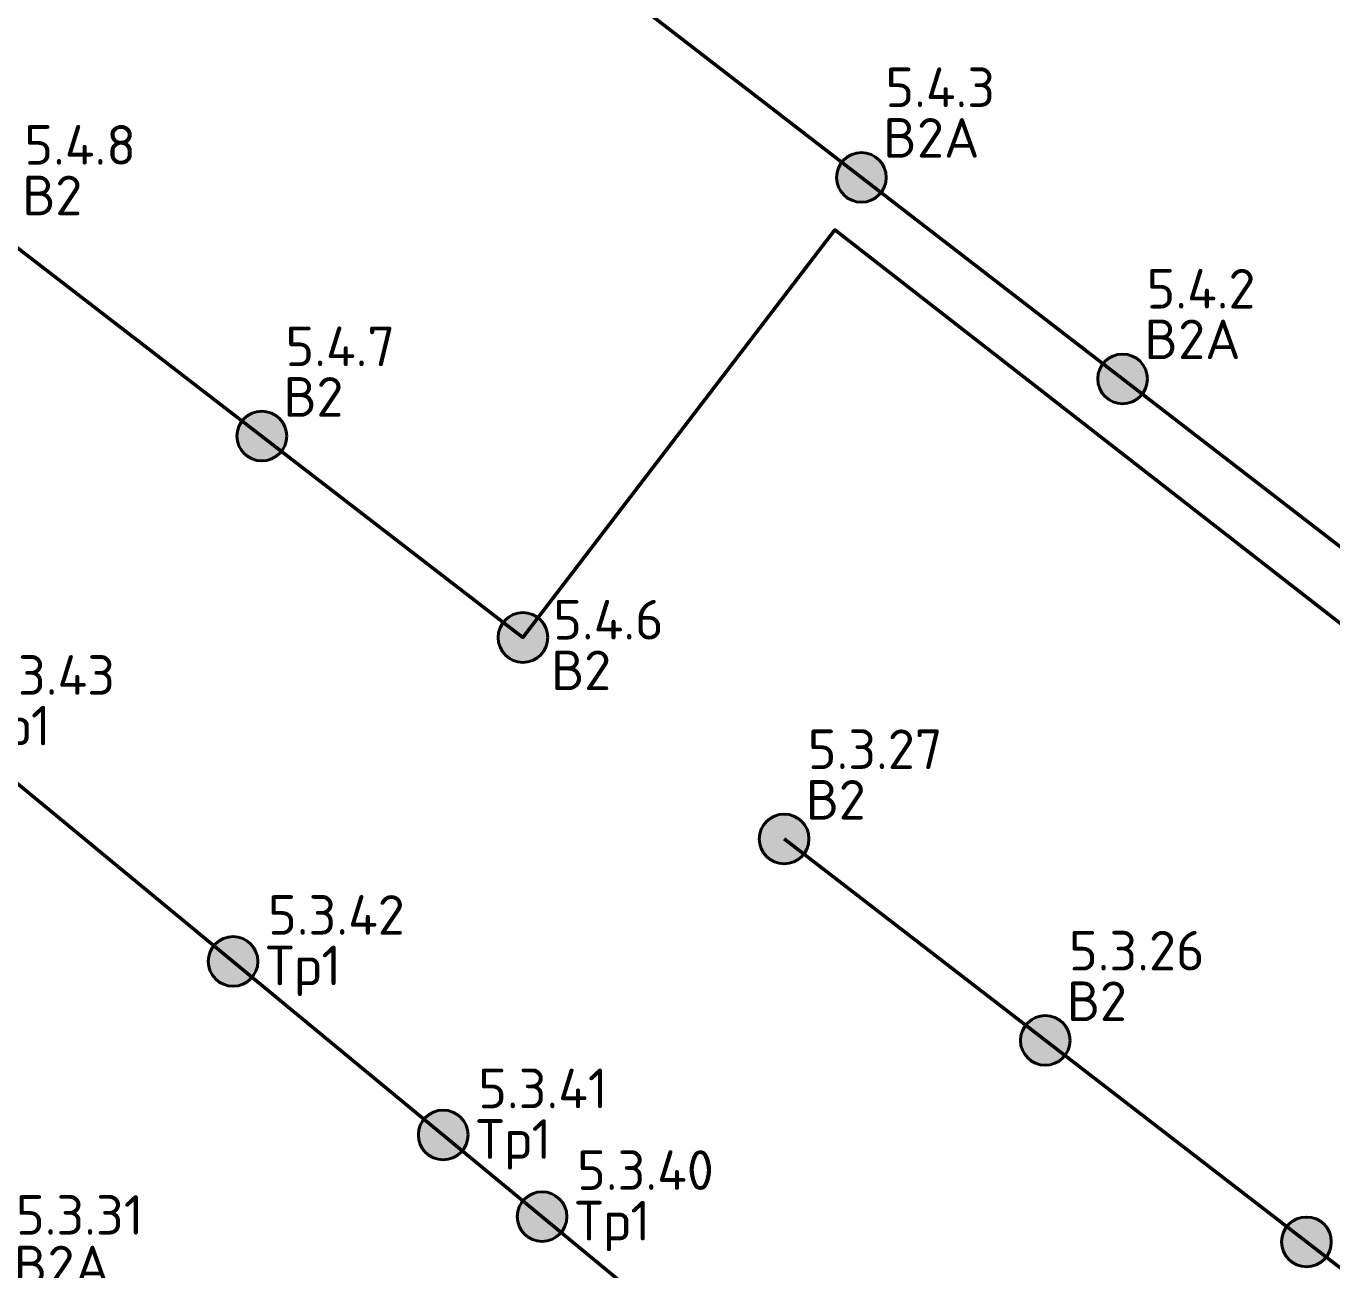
# Model space of a CAD drawing. Header units: millimetres. Extents: x -500444 to 437433, y -1435259 to 1593622.
# Drawn here: x -19379 to -13439, y -1336096 to -1330438 of the extents above; entities that cross this region are included whole.
import ezdxf

# ---------------------------------------------------------------- set-up
doc = ezdxf.new("R2010")
doc.units = ezdxf.units.MM
for name, color, linetype, lineweight in [('_Гр.ЩД-2C.7.6.I3.7', 6, 'Continuous', 50), ('_Гр.ЩД-2C.7.6.I3.8', 6, 'Continuous', 50), ('Светильники аварийные', 1, 'Continuous', 40)]:
    doc.layers.add(name, color=color, linetype=linetype, lineweight=lineweight)
doc.layers.add('сВЕтильники', color=7, linetype='Continuous', lineweight=40, true_color=0x0000f0)
doc.styles.add('TableTextStyle', font='isocpeur.ttf', dxfattribs={"width": 0.9})

# ---------------------------------------------------------------- blocks, each defined once
blk = doc.blocks.new('A$Cab2378fa')
at = {"lineweight": 25}
h = blk.add_hatch(color=256, dxfattribs=at)
h.paths.add_polyline_path([(162, -157, 0.442338), (148, 178), (0, 0)])
h.paths.add_polyline_path([(-142, -170), (0, 0), (-163, 158, 0.430096)])
at = {"lineweight": 25, "true_color": 0xfff5f5}
h = blk.add_hatch(color=7, dxfattribs=at)
h.dxf.hatch_style = 1
h.paths.add_polyline_path([(0, 0), (-142, -170, 0.174923), (3, -222, 0.197808), (162, -157)])
h.paths.add_polyline_path([(-163, 158), (0, 0), (148, 178, 0.175398), (3, 230, 0.209014)])
blk.add_circle((3, 4), 226)
blk = doc.blocks.new('Гр.ЩД-2C.7.6.I3.7')
at = {"layer": '_Гр.ЩД-2C.7.6.I3.7', "color": 18, "true_color": 0x000000, "style": 'TableTextStyle'}
for s, p in [('Тр1', (67755.3, 52644)), ('В2', (71532.2, 52306.3)), ('Тр1', (69076.9, 51552.5)), ('В2', (72720.2, 51389.8)), ('Тр1', (70032.9, 50763)), ('Тр1', (70482.8, 50391.5)), ('B2A', (67930.3, 50187.6))]:
    blk.add_text(s, height=180, dxfattribs=at).set_placement(p)
at = {"layer": '_Гр.ЩД-2C.7.6.I3.7', "ltscale": 100, "style": 'TableTextStyle'}
for tag, p in [('ТР1', (60233.1, 59094.5)), ('ТР1', (60956.2, 58497.3)), ('ТР1', (61876.5, 57737.3)), ('В2', (60067.6, 57365.8)), ('ТР1', (62499.9, 57222.5)), ('ТР1', (63100.6, 56726.4)), ('В2', (61192.3, 56373.2)), ('ТР1', (63804.6, 56145)), ('ТР1', (64134, 55872.9)), ('ТР1', (64450.7, 55611.4)), ('В2', (58361.8, 55403.5)), ('B2A', (62316.9, 55380.6)), ('ТР1', (65299.7, 54910.2)), ('ТР1', (65601, 54661.4)), ('В2', (59486.5, 54410.9)), ('B2A', (63441.6, 54388)), ('ТР1', (66056, 54285.6)), ('ТР1', (66975.2, 53526.5)), ('В2', (60611.1, 53418.3)), ('В2', (64566.3, 53395.4)), ('ТР1', (67765.3, 52874)), ('В2', (71542.2, 52536.3)), ('В2', (61735.8, 52425.7)), ('В2', (65690.9, 52402.8)), ('ТР1', (69086.9, 51782.5)), ('В2', (72730.2, 51619.8)), ('В2', (62860.5, 51433.1)), ('В2', (66815.6, 51410.2)), ('ТР1', (70042.9, 50993)), ('В2', (73918.1, 50703.3)), ('ТР1', (70492.8, 50621.5)), ('В2', (63985.1, 50440.5)), ('B2A', (67940.3, 50417.6)), ('В2', (75106.1, 49786.8)), ('ТР1', (71803.1, 49539.3)), ('В2', (65109.8, 49447.9)), ('B2A', (69064.9, 49425)), ('ТР1', (72392.5, 49052.6)), ('В2', (76294, 48870.3)), ('В2', (66234.5, 48455.3)), ('В2', (70189.6, 48432.4)), ('ТР1', (73295.4, 48306.8)), ('В2', (77482, 47953.8)), ('В2', (67359.1, 47462.7)), ('В2', (71314.3, 47439.8)), ('ТР1', (74405.3, 47390.2)), ('ТР1', (75025.8, 46877.8)), ('В2', (68483.8, 46470.1)), ('В2', (72438.9, 46447.2)), ('ТР1', (75386.3, 46277.5)), ('В2', (69608.5, 45477.5)), ('B2A', (73563.6, 45454.6)), ('В2', (70733.1, 44484.9)), ('B2A', (74688.3, 44462)), ('В2', (71857.8, 43492.3)), ('В2', (73052.9, 42167.6))]:
    blk.add_attdef(tag, p, '', height=180, dxfattribs=at)
blk = doc.blocks.new('Гр.ЩД-2C.7.6.I3.8')
at = {"layer": '_Гр.ЩД-2C.7.6.I3.8', "color": 18, "true_color": 0x000000, "style": 'TableTextStyle'}
for s, p in [('B2A', (71885.3, 55317.7)), ('В2', (67968.4, 55055.7)), ('B2A', (73073.2, 54401.2)), ('В2', (69156.3, 54139.2)), ('В2', (70374.1, 52895.3))]:
    blk.add_text(s, height=180, dxfattribs=at).set_placement(p)
at = {"layer": '_Гр.ЩД-2C.7.6.I3.8', "ltscale": 100, "style": 'TableTextStyle'}
for tag, p in [('55А', (52014.3, 65938.9, 6620)), ('80', (40092.2, 64487, 4000)), ('80', (40268.7, 64273.5, 4000)), ('80', (40445.2, 64060.1, 4000)), ('80', (40621.7, 63846.6, 4000)), ('80А', (41399.9, 62649.1, 4000)), ('80', (39836.3, 62587.4)), ('80', (40009.4, 62371.2)), ('80А', (41799, 62266.9, 4000)), ('80', (40182.6, 62154.9)), ('55', (49154.7, 61958.6, 6620)), ('В2', (63579.6, 61963.2)), ('80А', (42171.9, 61841.5, 4000)), ('80', (40300.9, 61573.6)), ('80', (40477.4, 61360.1)), ('80', (40653.9, 61146.6)), ('80А', (41766.2, 61111.8, 4000)), ('В2', (64767.6, 61046.7)), ('80', (40830.4, 60933.1)), ('55', (58340, 60877, 6620)), ('B2A', (65955.5, 60130.2)), ('В2', (62038.6, 59868.2)), ('B2A', (67143.5, 59213.7)), ('В2', (63226.6, 58951.7)), ('55А', (45778.2, 58758.8, 6620)), ('В2', (68331.4, 58297.2)), ('В2', (64414.5, 58035.2)), ('В2', (69519.4, 57380.7)), ('В2', (65602.5, 57118.7)), ('55', (54982.2, 56612.5, 6620)), ('В2', (70707.3, 56464.2)), ('В2', (66790.4, 56202.2)), ('55', (42307.2, 55779.4, 6620)), ('B2A', (71895.3, 55547.7)), ('В2', (67978.4, 55285.7)), ('B2A', (73083.2, 54631.2)), ('В2', (69166.3, 54369.2)), ('В2', (74271.2, 53714.7)), ('55А', (38566.5, 53264.4, 6620)), ('В2', (70384.1, 53125.3)), ('В2', (75459.1, 52798.3)), ('В2', (76647.1, 51881.8)), ('B2A', (77835, 50965.3)), ('55', (34658.3, 50835.9, 6620)), ('B2A', (79023, 50048.8)), ('55А', (30508.9, 48933, 6620)), ('55', (26242.6, 47273, 6620))]:
    blk.add_attdef(tag, p, '', height=180, dxfattribs=at)

msp = doc.modelspace()

# ---------------------------------------------------------------- linework, layer by layer
at = {"layer": '_Гр.ЩД-2C.7.6.I3.7', "ltscale": 100}
msp.add_lwpolyline([(-64222.1, -1334555.4), (-63393.5, -1337708.6), (-57897.1, -1335774.9), (-53774.8, -1333800.7), (-50148.7, -1331678.9), (-46457.4, -1329115.4), (-43029.5, -1326289.1), (-39771.5, -1323120.2), (-30102.2, -1332242.7), (-29116.8, -1331260.5), (-14496.1, -1344164.3), (-12791.8, -1342204), (-27411, -1329298.2), (-27291.7, -1327380.8), (-12106.2, -1339922), (-9991.2, -1338718.1), (-15931, -1334135.6)], dxfattribs=at)
at = {"layer": '_Гр.ЩД-2C.7.6.I3.8', "ltscale": 100}
msp.add_lwpolyline([(-32784.7, -1329885.6), (-29166.6, -1326104.1), (-25436, -1326805.6), (-17118.9, -1333219.1), (-15699.7, -1331364.6), (-8599.5, -1336893.5), (-8451.7, -1336625.1), (-23895.1, -1324710.7)], dxfattribs=at)

# ---------------------------------------------------------------- block references
at = {"layer": '_Гр.ЩД-2C.7.6.I3.7'}
ref = msp.add_blockref('Гр.ЩД-2C.7.6.I3.7', (-87365.7, -1386353.7), dxfattribs=at)
ref.add_attrib('ТР1', '5.3.40', (-16872.9, -1335732.2), dxfattribs={"ltscale": 100, "height": 180, "style": 'TableTextStyle'})
ref.add_attrib('ТР1', '5.3.41', (-17322.8, -1335360.7), dxfattribs={"ltscale": 100, "height": 180, "style": 'TableTextStyle'})
ref.add_attrib('ТР1', '5.3.42', (-18278.8, -1334571.2), dxfattribs={"ltscale": 100, "height": 180, "style": 'TableTextStyle'})
ref.add_attrib('ТР1', '5.3.43', (-19600.4, -1333479.7), dxfattribs={"ltscale": 100, "height": 180, "style": 'TableTextStyle'})
ref.add_attrib('B2A', '5.3.31', (-19425.5, -1335936), dxfattribs={"ltscale": 100, "height": 180, "style": 'TableTextStyle'})
ref.add_attrib('В2', '5.3.26', (-14635.5, -1334733.9), dxfattribs={"ltscale": 100, "height": 180, "style": 'TableTextStyle'})
ref.add_attrib('В2', '5.3.27', (-15823.5, -1333817.4), dxfattribs={"ltscale": 100, "height": 180, "style": 'TableTextStyle'})
at = {"layer": '_Гр.ЩД-2C.7.6.I3.8'}
ref = msp.add_blockref('Гр.ЩД-2C.7.6.I3.8', (-87365.7, -1386353.7), dxfattribs=at)
ref.add_attrib('B2A', '5.4.2', (-14282.5, -1331722.4), dxfattribs={"ltscale": 100, "height": 180, "style": 'TableTextStyle'})
ref.add_attrib('B2A', '5.4.3', (-15470.5, -1330805.9), dxfattribs={"ltscale": 100, "height": 180, "style": 'TableTextStyle'})
ref.add_attrib('В2', '5.4.6', (-16981.6, -1333228.4), dxfattribs={"ltscale": 100, "height": 180, "style": 'TableTextStyle'})
ref.add_attrib('В2', '5.4.7', (-18199.4, -1331984.4), dxfattribs={"ltscale": 100, "height": 180, "style": 'TableTextStyle'})
ref.add_attrib('В2', '5.4.8', (-19387.3, -1331067.9), dxfattribs={"ltscale": 100, "height": 180, "style": 'TableTextStyle'})
at = {"layer": 'сВЕтильники', "ltscale": 100, "xscale": 0.5, "yscale": 0.5, "zscale": 0.5}
for p in [(-18308.3, -1332304.6), (-17120.4, -1333221.1), (-15932.4, -1334137.6), (-18439.4, -1334694.8), (-14744.5, -1335054.1), (-17483.4, -1335484.2), (-17033.5, -1335855.8), (-13556.5, -1335970.6)]:
    msp.add_blockref('A$Cab2378fa', p, dxfattribs=at)
at = {"layer": 'Светильники аварийные', "ltscale": 100, "xscale": 0.5, "yscale": 0.5, "zscale": 0.5}
for p in [(-15580.9, -1331128.1), (-14392.9, -1332044.6)]:
    msp.add_blockref('A$Cab2378fa', p, dxfattribs=at)

doc.saveas('drawing.dxf')
